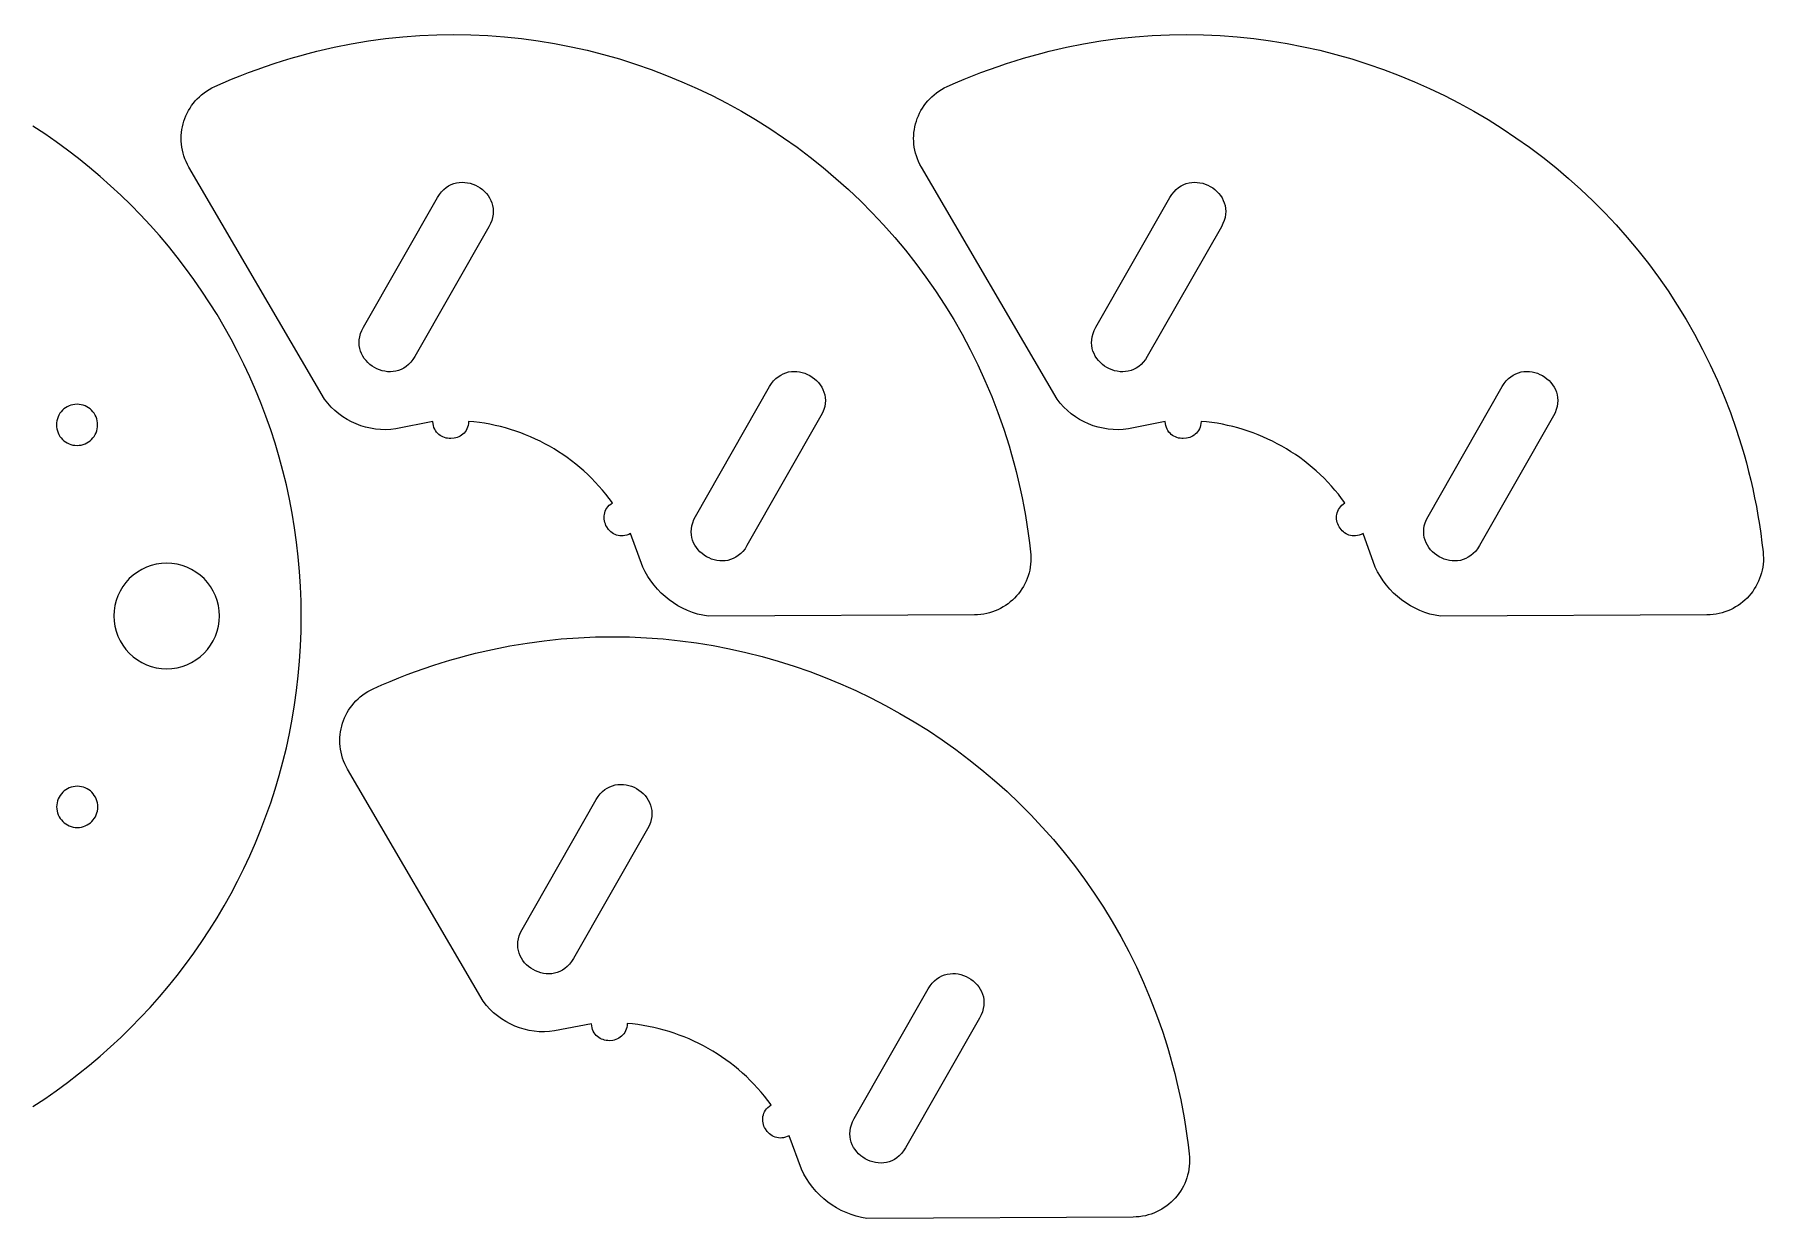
# Model space of a CAD drawing. Header units: millimetres. Extents: x -5 to 795, y -5 to 389.
# Drawn here: x 611.3 to 707.9, y 165.3 to 231.4 of the extents above; entities that cross this region are included whole.
import ezdxf

# ---------------------------------------------------------------- set-up
doc = ezdxf.new("R2010")
doc.units = ezdxf.units.MM
doc.header["$MEASUREMENT"] = 0
doc.layers.add('Cutting lines', color=5, linetype='Continuous', lineweight=0)

msp = doc.modelspace()

# ---------------------------------------------------------------- linework, layer by layer
at = {"layer": 'Cutting lines'}
for points in [[(627.538027, 211.039907), (619.965951, 224.000576), (619.881439, 224.154634), (619.806313, 224.311093), (619.740469, 224.469629), (619.683803, 224.629914), (619.636212, 224.791622), (619.597591, 224.954426), (619.567836, 225.118), (619.546843, 225.282018), (619.534507, 225.446153), (619.530726, 225.610079), (619.535395, 225.773469), (619.54841, 225.935997), (619.569666, 226.097336), (619.59906, 226.25716), (619.636488, 226.415142), (619.681845, 226.570956), (619.735027, 226.724276), (619.795932, 226.874775), (619.864453, 227.022126), (619.940488, 227.166004), (620.023932, 227.306082), (620.114682, 227.442032), (620.212632, 227.57353), (620.31768, 227.700248), (620.42972, 227.82186), (620.54865, 227.938039), (620.674365, 228.04846), (620.80676, 228.152795), (620.945732, 228.250718), (621.091177, 228.341903), (621.242991, 228.426023), (621.401069, 228.502752), (621.872094, 228.711555), (622.344154, 228.912247), (622.817183, 229.104867), (623.291113, 229.289452), (623.765875, 229.466042), (624.241402, 229.634675), (624.717626, 229.795391), (625.19448, 229.948228), (625.671895, 230.093224), (626.149803, 230.230418), (626.628138, 230.359849), (627.10683, 230.481556), (628.065017, 230.701951), (629.023822, 230.891913), (629.982702, 231.051751), (630.941115, 231.181776), (631.898519, 231.282296), (632.854369, 231.353621), (633.808125, 231.39606), (634.759242, 231.409924), (635.70718, 231.395522), (636.651394, 231.353163), (637.591343, 231.283157), (638.526484, 231.185813), (639.456273, 231.061442), (640.38017, 230.910352), (641.29763, 230.732853), (642.208112, 230.529256), (643.111073, 230.299868), (644.00597, 230.045), (644.89226, 229.764962), (645.769402, 229.460063), (646.636851, 229.130612), (647.494067, 228.77692), (648.340506, 228.399295), (649.175625, 227.998048), (649.998882, 227.573487), (650.809734, 227.125923), (651.607639, 226.655665), (652.392054, 226.163022), (653.162437, 225.648305), (653.918245, 225.111822), (654.658934, 224.553884), (655.383964, 223.974799), (656.09279, 223.374878), (656.784871, 222.754429), (657.459664, 222.113764), (658.116626, 221.45319), (658.755215, 220.773018), (659.374888, 220.073557), (659.975102, 219.355117), (660.555315, 218.618008), (661.114984, 217.862538), (661.653566, 217.089018), (662.17052, 216.297757), (662.665302, 215.489064), (663.137369, 214.66325), (663.58618, 213.820624), (664.011192, 212.961494), (664.411861, 212.086172), (664.787646, 211.194966), (665.138003, 210.288187), (665.46239, 209.366142), (665.614676, 208.899493), (665.760265, 208.429143), (665.899091, 207.955133), (666.031085, 207.477499), (666.15618, 206.996282), (666.274307, 206.511519), (666.385399, 206.02325), (666.489389, 205.531513), (666.586208, 205.036347), (666.675788, 204.537791), (666.758061, 204.035882), (666.832961, 203.530661), (666.900418, 203.022165), (666.960366, 202.510434), (666.975025, 202.335594), (666.980144, 202.162369), (666.975951, 201.991013), (666.962672, 201.821783), (666.940536, 201.654933), (666.909769, 201.490721), (666.870598, 201.3294), (666.823253, 201.171229), (666.767958, 201.016461), (666.704943, 200.865352), (666.634434, 200.718159), (666.556659, 200.575138), (666.471844, 200.436543), (666.380219, 200.30263), (666.282009, 200.173656), (666.177442, 200.049876), (666.066746, 199.931546), (665.950147, 199.818921), (665.827874, 199.712258), (665.700154, 199.611811), (665.567214, 199.517838), (665.429281, 199.430592), (665.286583, 199.350331), (665.139347, 199.277309), (664.9878, 199.211783), (664.832171, 199.154008), (664.672685, 199.104241), (664.509571, 199.062736), (664.343057, 199.029749), (664.173368, 199.005537), (664.000733, 198.990354), (663.82538, 198.984458), (648.949466, 198.907874), (648.652306, 198.963454), (648.361238, 199.036949), (648.076939, 199.127849), (647.800085, 199.235642), (647.531353, 199.359816), (647.27142, 199.499862), (647.020963, 199.655267), (646.780659, 199.825521), (646.551184, 200.010112), (646.333216, 200.208528), (646.12743, 200.42026), (645.934504, 200.644794), (645.755115, 200.881622), (645.58994, 201.13023), (645.439655, 201.390107), (645.304937, 201.660744), (644.62256, 203.528857), (644.517517, 203.479451), (644.413821, 203.442463), (644.311814, 203.417318), (644.211832, 203.403439), (644.114214, 203.400252), (644.0193, 203.407179), (643.927427, 203.423646), (643.838936, 203.449075), (643.754163, 203.482892), (643.673448, 203.524521), (643.597129, 203.573385), (643.525546, 203.628908), (643.459037, 203.690516), (643.39794, 203.757631), (643.293337, 203.906083), (643.250509, 203.986267), (643.214449, 204.069655), (643.185493, 204.155672), (643.163983, 204.243742), (643.150255, 204.333289), (643.144649, 204.423736), (643.147503, 204.514509), (643.159156, 204.605031), (643.179947, 204.694726), (643.210214, 204.783019), (643.250296, 204.869333), (643.300531, 204.953093), (643.361259, 205.033722), (643.432818, 205.110646), (643.515546, 205.183288), (643.609782, 205.251072), (643.430425, 205.493895), (643.245029, 205.731031), (643.053738, 205.962401), (642.856693, 206.187923), (642.654037, 206.407518), (642.445911, 206.621104), (642.232457, 206.828601), (642.013819, 207.029929), (641.790136, 207.225008), (641.561553, 207.413756), (641.32821, 207.596093), (641.09025, 207.771939), (640.847815, 207.941213), (640.601047, 208.103834), (640.350087, 208.259723), (640.095079, 208.408799), (639.836164, 208.55098), (639.573483, 208.686187), (639.30718, 208.81434), (639.037396, 208.935357), (638.764274, 209.049158), (638.487954, 209.155663), (638.20858, 209.25479), (637.926293, 209.346461), (637.641236, 209.430593), (637.35355, 209.507108), (637.063378, 209.575923), (636.770861, 209.636959), (636.476142, 209.690135), (636.179363, 209.73537), (635.880665, 209.772585), (635.580191, 209.801698), (635.570456, 209.686024), (635.550641, 209.577728), (635.521414, 209.476814), (635.483442, 209.383288), (635.437393, 209.297155), (635.383937, 209.21842), (635.323741, 209.14709), (635.257472, 209.083168), (635.185799, 209.026661), (635.10939, 208.977574), (635.028914, 208.935913), (634.945037, 208.901682), (634.858429, 208.874886), (634.769756, 208.855532), (634.588893, 208.83917), (634.498037, 208.842172), (634.40779, 208.852637), (634.31882, 208.870569), (634.231794, 208.895975), (634.14738, 208.92886), (634.066247, 208.969229), (633.989063, 209.017087), (633.916495, 209.07244), (633.849212, 209.135293), (633.787882, 209.205651), (633.733173, 209.28352), (633.685752, 209.368905), (633.646289, 209.461812), (633.61545, 209.562245), (633.593905, 209.670211), (633.582321, 209.785714), (631.524737, 209.380777), (631.237313, 209.348023), (630.950778, 209.335216), (630.666034, 209.341979), (630.383984, 209.367937), (630.105529, 209.412715), (629.831574, 209.475936), (629.56302, 209.557225), (629.30077, 209.656207), (629.045726, 209.772505), (628.798792, 209.905744), (628.56087, 210.055549), (628.332862, 210.221543), (628.115671, 210.403352), (627.9102, 210.600599), (627.717351, 210.81291)], [(668.436477, 211.039907), (660.864402, 224.000576), (660.779889, 224.154634), (660.704763, 224.311093), (660.638919, 224.469629), (660.582254, 224.629914), (660.534663, 224.791622), (660.496041, 224.954426), (660.466286, 225.118), (660.445293, 225.282018), (660.432958, 225.446153), (660.429177, 225.610079), (660.433846, 225.773469), (660.44686, 225.935997), (660.468117, 226.097336), (660.497511, 226.25716), (660.534938, 226.415142), (660.580295, 226.570956), (660.633478, 226.724276), (660.694382, 226.874775), (660.762904, 227.022126), (660.838939, 227.166004), (660.922383, 227.306082), (661.013132, 227.442032), (661.111083, 227.57353), (661.216131, 227.700248), (661.328171, 227.82186), (661.447101, 227.938039), (661.572815, 228.04846), (661.705211, 228.152795), (661.844183, 228.250718), (661.989628, 228.341903), (662.141442, 228.426023), (662.29952, 228.502752), (662.770545, 228.711555), (663.242605, 228.912247), (663.715634, 229.104867), (664.189563, 229.289452), (664.664326, 229.466042), (665.139853, 229.634675), (665.616077, 229.795391), (666.092931, 229.948228), (666.570346, 230.093224), (667.048254, 230.230418), (667.526588, 230.359849), (668.005281, 230.481556), (668.963468, 230.701951), (669.922273, 230.891913), (670.881153, 231.051751), (671.839566, 231.181776), (672.796969, 231.282296), (673.75282, 231.353621), (674.706575, 231.39606), (675.657693, 231.409924), (676.60563, 231.395522), (677.549845, 231.353163), (678.489794, 231.283157), (679.424934, 231.185813), (680.354724, 231.061442), (681.278621, 230.910352), (682.196081, 230.732853), (683.106563, 230.529256), (684.009524, 230.299868), (684.904421, 230.045), (685.790711, 229.764962), (686.667852, 229.460063), (687.535302, 229.130612), (688.392518, 228.77692), (689.238956, 228.399295), (690.074075, 227.998048), (690.897333, 227.573487), (691.708185, 227.125923), (692.50609, 226.655665), (693.290505, 226.163022), (694.060888, 225.648305), (694.816695, 225.111822), (695.557385, 224.553884), (696.282415, 223.974799), (696.991241, 223.374878), (697.683322, 222.754429), (698.358115, 222.113764), (699.015077, 221.45319), (699.653666, 220.773018), (700.273338, 220.073557), (700.873552, 219.355117), (701.453765, 218.618008), (702.013434, 217.862538), (702.552017, 217.089018), (703.06897, 216.297757), (703.563752, 215.489064), (704.03582, 214.66325), (704.484631, 213.820624), (704.909642, 212.961494), (705.310312, 212.086172), (705.686096, 211.194966), (706.036454, 210.288187), (706.360841, 209.366142), (706.513126, 208.899493), (706.658716, 208.429143), (706.797542, 207.955133), (706.929536, 207.477499), (707.05463, 206.996282), (707.172758, 206.511519), (707.28385, 206.02325), (707.38784, 205.531513), (707.484658, 205.036347), (707.574238, 204.537791), (707.656512, 204.035882), (707.731412, 203.530661), (707.798869, 203.022165), (707.858817, 202.510434), (707.873476, 202.335594), (707.878595, 202.162369), (707.874402, 201.991013), (707.861123, 201.821783), (707.838986, 201.654933), (707.808219, 201.490721), (707.769049, 201.3294), (707.721703, 201.171229), (707.666409, 201.016461), (707.603394, 200.865352), (707.532885, 200.718159), (707.455109, 200.575138), (707.370295, 200.436543), (707.278669, 200.30263), (707.180459, 200.173656), (707.075893, 200.049876), (706.965196, 199.931546), (706.848598, 199.818921), (706.726325, 199.712258), (706.598605, 199.611811), (706.465664, 199.517838), (706.327732, 199.430592), (706.185033, 199.350331), (706.037797, 199.277309), (705.886251, 199.211783), (705.730621, 199.154008), (705.571136, 199.104241), (705.408022, 199.062736), (705.241507, 199.029749), (705.071819, 199.005537), (704.899184, 198.990354), (704.72383, 198.984458), (689.847917, 198.907874), (689.550757, 198.963454), (689.259689, 199.036949), (688.97539, 199.127849), (688.698536, 199.235642), (688.429804, 199.359816), (688.169871, 199.499862), (687.919414, 199.655267), (687.67911, 199.825521), (687.449635, 200.010112), (687.231666, 200.208528), (687.025881, 200.42026), (686.832955, 200.644794), (686.653566, 200.881622), (686.488391, 201.13023), (686.338105, 201.390107), (686.203387, 201.660744), (685.521011, 203.528857), (685.415967, 203.479451), (685.312272, 203.442463), (685.210264, 203.417318), (685.110282, 203.403439), (685.012665, 203.400252), (684.917751, 203.407179), (684.825878, 203.423646), (684.737386, 203.449075), (684.652614, 203.482892), (684.571899, 203.524521), (684.49558, 203.573385), (684.423997, 203.628908), (684.357487, 203.690516), (684.29639, 203.757631), (684.191788, 203.906083), (684.14896, 203.986267), (684.112899, 204.069655), (684.083944, 204.155672), (684.062433, 204.243742), (684.048706, 204.333289), (684.043099, 204.423736), (684.045954, 204.514509), (684.057607, 204.605031), (684.078398, 204.694726), (684.108665, 204.783019), (684.148747, 204.869333), (684.198982, 204.953093), (684.25971, 205.033722), (684.331269, 205.110646), (684.413997, 205.183288), (684.508233, 205.251072), (684.328875, 205.493895), (684.14348, 205.731031), (683.952189, 205.962401), (683.755144, 206.187923), (683.552487, 206.407518), (683.344362, 206.621104), (683.130908, 206.828601), (682.912269, 207.029929), (682.688587, 207.225008), (682.460004, 207.413756), (682.226661, 207.596093), (681.988701, 207.771939), (681.746266, 207.941213), (681.499497, 208.103834), (681.248538, 208.259723), (680.99353, 208.408799), (680.734614, 208.55098), (680.471934, 208.686187), (680.205631, 208.81434), (679.935847, 208.935357), (679.662724, 209.049158), (679.386405, 209.155663), (679.107031, 209.25479), (678.824744, 209.346461), (678.539687, 209.430593), (678.252001, 209.507108), (677.961829, 209.575923), (677.669312, 209.636959), (677.374593, 209.690135), (677.077814, 209.73537), (676.779116, 209.772585), (676.478642, 209.801698), (676.468907, 209.686024), (676.449092, 209.577728), (676.419864, 209.476814), (676.381892, 209.383288), (676.335844, 209.297155), (676.282388, 209.21842), (676.222191, 209.14709), (676.155923, 209.083168), (676.08425, 209.026661), (676.007841, 208.977574), (675.927364, 208.935913), (675.843488, 208.901682), (675.756879, 208.874886), (675.668207, 208.855532), (675.487343, 208.83917), (675.396488, 208.842172), (675.306241, 208.852637), (675.21727, 208.870569), (675.130244, 208.895975), (675.045831, 208.92886), (674.964698, 208.969229), (674.887513, 209.017087), (674.814946, 209.07244), (674.747663, 209.135293), (674.686333, 209.205651), (674.631623, 209.28352), (674.584203, 209.368905), (674.54474, 209.461812), (674.513901, 209.562245), (674.492356, 209.670211), (674.480771, 209.785714), (672.423187, 209.380777), (672.135764, 209.348023), (671.849229, 209.335216), (671.564485, 209.341979), (671.282434, 209.367937), (671.00398, 209.412715), (670.730025, 209.475936), (670.461471, 209.557225), (670.19922, 209.656207), (669.944177, 209.772505), (669.697243, 209.905744), (669.45932, 210.055549), (669.231313, 210.221543), (669.014122, 210.403352), (668.80865, 210.600599), (668.615802, 210.81291)], [(629.710614, 215.059282), (633.844987, 222.30613), (633.952282, 222.475085), (634.06894, 222.623848), (634.193911, 222.75302), (634.326144, 222.863199), (634.464589, 222.954985), (634.608196, 223.028976), (634.755914, 223.085772), (634.906693, 223.125973), (635.059484, 223.150176), (635.213235, 223.158982), (635.366896, 223.152989), (635.519417, 223.132798), (635.669748, 223.099006), (635.816839, 223.052214), (635.959638, 222.99302), (636.097096, 222.922024), (636.228163, 222.839825), (636.351788, 222.747022), (636.466921, 222.644214), (636.572512, 222.532), (636.66751, 222.410981), (636.750865, 222.281754), (636.821527, 222.144919), (636.878446, 222.001075), (636.92057, 221.850822), (636.946851, 221.694758), (636.956237, 221.533484), (636.947678, 221.367597), (636.920125, 221.197698), (636.872526, 221.024385), (636.803831, 220.848258), (636.712991, 220.669915), (632.578618, 213.423067), (632.471323, 213.254112), (632.354665, 213.105348), (632.229694, 212.976177), (632.097461, 212.865997), (631.959016, 212.774212), (631.815409, 212.700221), (631.667691, 212.643425), (631.516912, 212.603224), (631.364121, 212.579021), (631.21037, 212.570215), (631.056709, 212.576207), (630.904188, 212.596399), (630.753857, 212.63019), (630.606766, 212.676983), (630.463967, 212.736177), (630.326509, 212.807173), (630.195442, 212.889372), (630.071817, 212.982175), (629.956684, 213.084983), (629.851093, 213.197196), (629.756095, 213.318216), (629.67274, 213.447443), (629.602078, 213.584278), (629.545159, 213.728122), (629.503035, 213.878375), (629.476754, 214.034438), (629.467368, 214.195713), (629.475927, 214.3616), (629.50348, 214.531499), (629.551079, 214.704812), (629.619774, 214.880939)], [(670.609065, 215.059282), (674.743438, 222.30613), (674.850733, 222.475085), (674.967391, 222.623848), (675.092362, 222.75302), (675.224595, 222.863199), (675.36304, 222.954985), (675.506646, 223.028976), (675.654365, 223.085772), (675.805144, 223.125973), (675.957934, 223.150176), (676.111685, 223.158982), (676.265347, 223.152989), (676.417868, 223.132798), (676.568199, 223.099006), (676.715289, 223.052214), (676.858089, 222.99302), (676.995547, 222.922024), (677.126614, 222.839825), (677.250239, 222.747022), (677.365372, 222.644214), (677.470963, 222.532), (677.565961, 222.410981), (677.649316, 222.281754), (677.719978, 222.144919), (677.776897, 222.001075), (677.819021, 221.850822), (677.845302, 221.694758), (677.854688, 221.533484), (677.846129, 221.367597), (677.818575, 221.197698), (677.770977, 221.024385), (677.702282, 220.848258), (677.611442, 220.669915), (673.477068, 213.423067), (673.369773, 213.254112), (673.253115, 213.105348), (673.128145, 212.976177), (672.995912, 212.865997), (672.857467, 212.774212), (672.71386, 212.700221), (672.566142, 212.643425), (672.415362, 212.603224), (672.262572, 212.579021), (672.108821, 212.570215), (671.95516, 212.576207), (671.802639, 212.596399), (671.652308, 212.63019), (671.505217, 212.676983), (671.362418, 212.736177), (671.224959, 212.807173), (671.093892, 212.889372), (670.970267, 212.982175), (670.855134, 213.084983), (670.749544, 213.197196), (670.654545, 213.318216), (670.57119, 213.447443), (670.500528, 213.584278), (670.44361, 213.728122), (670.401485, 213.878375), (670.375205, 214.034438), (670.365819, 214.195713), (670.374377, 214.3616), (670.401931, 214.531499), (670.44953, 214.704812), (670.518224, 214.880939)], [(648.253465, 204.491957), (652.387839, 211.738805), (652.495134, 211.90776), (652.611791, 212.056524), (652.736762, 212.185696), (652.868995, 212.295875), (653.00744, 212.387661), (653.151047, 212.461652), (653.298765, 212.518448), (653.449544, 212.558648), (653.602335, 212.582852), (653.756086, 212.591658), (653.909747, 212.585665), (654.062268, 212.565474), (654.212599, 212.531682), (654.35969, 212.48489), (654.502489, 212.425696), (654.639947, 212.3547), (654.771014, 212.272501), (654.89464, 212.179697), (655.009773, 212.07689), (655.115363, 211.964676), (655.210361, 211.843656), (655.293717, 211.714429), (655.364378, 211.577594), (655.421297, 211.433751), (655.463421, 211.283498), (655.489702, 211.127434), (655.499088, 210.966159), (655.490529, 210.800273), (655.462976, 210.630373), (655.415377, 210.457061), (655.346682, 210.280933), (655.255842, 210.102591), (651.121469, 202.855743), (651.014174, 202.686788), (650.897516, 202.538024), (650.772545, 202.408852), (650.640312, 202.298673), (650.501867, 202.206888), (650.35826, 202.132896), (650.210542, 202.0761), (650.059763, 202.0359), (649.906972, 202.011697), (649.753221, 202.002891), (649.59956, 202.008883), (649.447039, 202.029075), (649.296708, 202.062866), (649.149618, 202.109658), (649.006818, 202.168852), (648.86936, 202.239848), (648.738293, 202.322048), (648.614668, 202.414851), (648.499535, 202.517659), (648.393944, 202.629872), (648.298946, 202.750892), (648.215591, 202.880119), (648.144929, 203.016954), (648.08801, 203.160797), (648.045886, 203.311051), (648.019605, 203.467114), (648.010219, 203.628389), (648.018778, 203.794275), (648.046331, 203.964175), (648.09393, 204.137488), (648.162625, 204.313615)], [(689.151916, 204.491957), (693.286289, 211.738805), (693.393584, 211.90776), (693.510242, 212.056524), (693.635213, 212.185696), (693.767446, 212.295875), (693.905891, 212.387661), (694.049497, 212.461652), (694.197216, 212.518448), (694.347995, 212.558648), (694.500786, 212.582852), (694.654536, 212.591658), (694.808198, 212.585665), (694.960719, 212.565474), (695.11105, 212.531682), (695.25814, 212.48489), (695.40094, 212.425696), (695.538398, 212.3547), (695.669465, 212.272501), (695.79309, 212.179697), (695.908223, 212.07689), (696.013814, 211.964676), (696.108812, 211.843656), (696.192167, 211.714429), (696.262829, 211.577594), (696.319748, 211.433751), (696.361872, 211.283498), (696.388153, 211.127434), (696.397539, 210.966159), (696.38898, 210.800273), (696.361427, 210.630373), (696.313828, 210.457061), (696.245133, 210.280933), (696.154293, 210.102591), (692.019919, 202.855743), (691.912624, 202.686788), (691.795966, 202.538024), (691.670996, 202.408852), (691.538763, 202.298673), (691.400318, 202.206888), (691.256711, 202.132896), (691.108993, 202.0761), (690.958213, 202.0359), (690.805423, 202.011697), (690.651672, 202.002891), (690.498011, 202.008883), (690.34549, 202.029075), (690.195159, 202.062866), (690.048068, 202.109658), (689.905269, 202.168852), (689.76781, 202.239848), (689.636744, 202.322048), (689.513118, 202.414851), (689.397985, 202.517659), (689.292395, 202.629872), (689.197397, 202.750892), (689.114041, 202.880119), (689.043379, 203.016954), (688.986461, 203.160797), (688.944336, 203.311051), (688.918056, 203.467114), (688.90867, 203.628389), (688.917229, 203.794275), (688.944782, 203.964175), (688.992381, 204.137488), (689.061076, 204.313615)], [(613.716634, 210.755724), (613.599053, 210.749787), (613.484869, 210.73236), (613.374659, 210.704023), (613.269002, 210.665352), (613.168476, 210.616925), (613.073658, 210.559322), (612.985127, 210.49312), (612.903461, 210.418897), (612.829238, 210.337231), (612.763036, 210.2487), (612.705433, 210.153883), (612.657007, 210.053356), (612.618336, 209.947699), (612.589998, 209.837489), (612.572571, 209.723305), (612.566634, 209.605724), (612.572571, 209.488143), (612.589998, 209.373959), (612.618336, 209.263749), (612.657007, 209.158092), (612.705433, 209.057566), (612.763036, 208.962748), (612.829238, 208.874217), (612.903461, 208.792551), (612.985127, 208.718328), (613.073658, 208.652126), (613.168476, 208.594523), (613.269002, 208.546097), (613.374659, 208.507426), (613.484869, 208.479088), (613.599053, 208.461662), (613.716634, 208.455724), (613.834215, 208.461662), (613.948399, 208.479088), (614.058609, 208.507426), (614.164266, 208.546097), (614.264792, 208.594523), (614.35961, 208.652126), (614.448141, 208.718328), (614.529807, 208.792551), (614.60403, 208.874217), (614.670232, 208.962748), (614.727835, 209.057566), (614.776261, 209.158092), (614.814932, 209.263749), (614.84327, 209.373959), (614.860697, 209.488143), (614.866634, 209.605724), (614.860697, 209.723305), (614.84327, 209.837489), (614.814932, 209.947699), (614.776261, 210.053356), (614.727835, 210.153883), (614.670232, 210.2487), (614.60403, 210.337231), (614.529807, 210.418897), (614.448141, 210.49312), (614.35961, 210.559322), (614.264792, 210.616925), (614.164266, 210.665352), (614.058609, 210.704023), (613.948399, 210.73236), (613.834215, 210.749787)], [(636.395638, 177.401183), (628.823563, 190.361851), (628.73905, 190.515909), (628.663924, 190.672369), (628.59808, 190.830904), (628.541414, 190.991189), (628.493823, 191.152897), (628.455202, 191.315701), (628.425447, 191.479276), (628.404454, 191.643294), (628.392119, 191.807429), (628.388338, 191.971354), (628.393006, 192.134744), (628.406021, 192.297272), (628.427277, 192.458611), (628.456671, 192.618435), (628.494099, 192.776417), (628.539456, 192.932231), (628.592639, 193.085551), (628.653543, 193.23605), (628.722064, 193.383402), (628.798099, 193.527279), (628.881544, 193.667357), (628.972293, 193.803308), (629.070243, 193.934805), (629.175291, 194.061523), (629.287332, 194.183135), (629.406261, 194.299314), (629.531976, 194.409735), (629.664372, 194.51407), (629.803344, 194.611993), (629.948789, 194.703178), (630.100602, 194.787298), (630.258681, 194.864027), (630.729705, 195.072831), (631.201766, 195.273523), (631.674795, 195.466142), (632.148724, 195.650727), (632.623486, 195.827317), (633.099013, 195.995951), (633.575238, 196.156666), (634.052091, 196.309503), (634.529506, 196.454499), (635.007415, 196.591693), (635.485749, 196.721124), (635.964441, 196.842831), (636.922628, 197.063226), (637.881433, 197.253188), (638.840314, 197.413027), (639.798727, 197.543051), (640.75613, 197.643571), (641.71198, 197.714896), (642.665736, 197.757336), (643.616854, 197.7712), (644.564791, 197.756797), (645.509005, 197.714438), (646.448954, 197.644432), (647.384095, 197.547089), (648.313885, 197.422717), (649.237781, 197.271627), (650.155242, 197.094129), (651.065724, 196.890531), (651.968684, 196.661143), (652.863581, 196.406276), (653.749872, 196.126237), (654.627013, 195.821338), (655.494463, 195.491888), (656.351678, 195.138195), (657.198117, 194.76057), (658.033236, 194.359323), (658.856493, 193.934762), (659.667346, 193.487198), (660.465251, 193.01694), (661.249666, 192.524298), (662.020048, 192.00958), (662.775856, 191.473097), (663.516546, 190.915159), (664.241575, 190.336074), (664.950402, 189.736153), (665.642483, 189.115705), (666.317276, 188.475039), (666.974238, 187.814465), (667.612826, 187.134293), (668.232499, 186.434833), (668.832713, 185.716393), (669.412926, 184.979283), (669.972595, 184.223813), (670.511177, 183.450293), (671.028131, 182.659032), (671.522913, 181.85034), (671.994981, 181.024525), (672.443792, 180.181899), (672.868803, 179.32277), (673.269472, 178.447447), (673.645257, 177.556242), (673.995614, 176.649462), (674.320002, 175.727418), (674.472287, 175.260768), (674.617877, 174.790419), (674.756702, 174.316408), (674.888696, 173.838775), (675.013791, 173.357557), (675.131918, 172.872795), (675.243011, 172.384525), (675.347, 171.892788), (675.443819, 171.397622), (675.533399, 170.899066), (675.615673, 170.397158), (675.690572, 169.891936), (675.75803, 169.38344), (675.817977, 168.871709), (675.832637, 168.69687), (675.837756, 168.523644), (675.833562, 168.352289), (675.820284, 168.183058), (675.798147, 168.016209), (675.76738, 167.851996), (675.72821, 167.690676), (675.680864, 167.532504), (675.625569, 167.377736), (675.562554, 167.226628), (675.492045, 167.079435), (675.41427, 166.936413), (675.329456, 166.797818), (675.23783, 166.663906), (675.13962, 166.534932), (675.035053, 166.411152), (674.924357, 166.292822), (674.807759, 166.180197), (674.685486, 166.073533), (674.557765, 165.973087), (674.424825, 165.879113), (674.286892, 165.791867), (674.144194, 165.711606), (673.996958, 165.638584), (673.845411, 165.573058), (673.689782, 165.515284), (673.530296, 165.465516), (673.367183, 165.424011), (673.200668, 165.391024), (673.030979, 165.366812), (672.858345, 165.35163), (672.682991, 165.345733), (657.807078, 165.26915), (657.509918, 165.324729), (657.21885, 165.398224), (656.93455, 165.489124), (656.657696, 165.596917), (656.388964, 165.721092), (656.129032, 165.861137), (655.878575, 166.016543), (655.63827, 166.186796), (655.408795, 166.371387), (655.190827, 166.569804), (654.985041, 166.781535), (654.792116, 167.00607), (654.612727, 167.242897), (654.447551, 167.491505), (654.297266, 167.751383), (654.162548, 168.022019), (653.480172, 169.890132), (653.375128, 169.840726), (653.271433, 169.803738), (653.169425, 169.778593), (653.069443, 169.764715), (652.971825, 169.761527), (652.876911, 169.768454), (652.785039, 169.784921), (652.696547, 169.81035), (652.611774, 169.844167), (652.531059, 169.885796), (652.454741, 169.93466), (652.383157, 169.990184), (652.316648, 170.051791), (652.255551, 170.118907), (652.150949, 170.267358), (652.108121, 170.347542), (652.07206, 170.430931), (652.043105, 170.516948), (652.021594, 170.605017), (652.007866, 170.694564), (652.00226, 170.785012), (652.005114, 170.875784), (652.016767, 170.966306), (652.037558, 171.056001), (652.067825, 171.144294), (652.107907, 171.230608), (652.158143, 171.314368), (652.21887, 171.394998), (652.290429, 171.471921), (652.373157, 171.544563), (652.467394, 171.612347), (652.288036, 171.85517), (652.10264, 172.092306), (651.911349, 172.323676), (651.714304, 172.549198), (651.511648, 172.768793), (651.303522, 172.982379), (651.090069, 173.189877), (650.87143, 173.391205), (650.647748, 173.586283), (650.419164, 173.775031), (650.185821, 173.957368), (649.947861, 174.133214), (649.705426, 174.302488), (649.458658, 174.46511), (649.207699, 174.620998), (648.95269, 174.770074), (648.693775, 174.912255), (648.431095, 175.047463), (648.164791, 175.175615), (647.895008, 175.296632), (647.621885, 175.410433), (647.345565, 175.516938), (647.066191, 175.616066), (646.783905, 175.707736), (646.498847, 175.791869), (646.211161, 175.868383), (645.920989, 175.937198), (645.628473, 175.998234), (645.333753, 176.05141), (645.036974, 176.096645), (644.738276, 176.13386), (644.437803, 176.162973), (644.428068, 176.0473), (644.408252, 175.939003), (644.379025, 175.838089), (644.341053, 175.744563), (644.295005, 175.65843), (644.241548, 175.579695), (644.181352, 175.508365), (644.115083, 175.444443), (644.04341, 175.387937), (643.967002, 175.33885), (643.886525, 175.297188), (643.802648, 175.262957), (643.71604, 175.236162), (643.627368, 175.216808), (643.446504, 175.200445), (643.355649, 175.203447), (643.265402, 175.213912), (643.176431, 175.231845), (643.089405, 175.257251), (643.004991, 175.290135), (642.923858, 175.330504), (642.846674, 175.378362), (642.774106, 175.433715), (642.706824, 175.496568), (642.645493, 175.566926), (642.590784, 175.644795), (642.543364, 175.730181), (642.5039, 175.823087), (642.473062, 175.923521), (642.451516, 176.031486), (642.439932, 176.146989), (640.382348, 175.742052), (640.094925, 175.709298), (639.80839, 175.696491), (639.523645, 175.703255), (639.241595, 175.729213), (638.963141, 175.77399), (638.689185, 175.837211), (638.420631, 175.9185), (638.158381, 176.017482), (637.903338, 176.13378), (637.656403, 176.267019), (637.418481, 176.416824), (637.190473, 176.582819), (636.973282, 176.764627), (636.767811, 176.961875), (636.574962, 177.174185)], [(613.726615, 189.413148), (613.609034, 189.40721), (613.49485, 189.389784), (613.38464, 189.361446), (613.278983, 189.322775), (613.178457, 189.274349), (613.083639, 189.216746), (612.995108, 189.150544), (612.913442, 189.076321), (612.839219, 188.994655), (612.773017, 188.906124), (612.715414, 188.811306), (612.666988, 188.71078), (612.628317, 188.605123), (612.599979, 188.494913), (612.582552, 188.380729), (612.576615, 188.263148), (612.582552, 188.145567), (612.599979, 188.031383), (612.628317, 187.921173), (612.666988, 187.815516), (612.715414, 187.714989), (612.773017, 187.620172), (612.839219, 187.531641), (612.913442, 187.449975), (612.995108, 187.375752), (613.083639, 187.30955), (613.178457, 187.251947), (613.278983, 187.20352), (613.38464, 187.164849), (613.49485, 187.136512), (613.609034, 187.119085), (613.726615, 187.113148), (613.844196, 187.119085), (613.95838, 187.136512), (614.06859, 187.164849), (614.174247, 187.20352), (614.274773, 187.251947), (614.369591, 187.30955), (614.458122, 187.375752), (614.539788, 187.449975), (614.614011, 187.531641), (614.680213, 187.620172), (614.737816, 187.714989), (614.786242, 187.815516), (614.824913, 187.921173), (614.853251, 188.031383), (614.870678, 188.145567), (614.876615, 188.263148), (614.870678, 188.380729), (614.853251, 188.494913), (614.824913, 188.605123), (614.786242, 188.71078), (614.737816, 188.811306), (614.680213, 188.906124), (614.614011, 188.994655), (614.539788, 189.076321), (614.458122, 189.150544), (614.369591, 189.216746), (614.274773, 189.274349), (614.174247, 189.322775), (614.06859, 189.361446), (613.95838, 189.389784), (613.844196, 189.40721)], [(638.568225, 181.420557), (642.702599, 188.667405), (642.809894, 188.83636), (642.926552, 188.985124), (643.051522, 189.114296), (643.183755, 189.224475), (643.3222, 189.31626), (643.465807, 189.390252), (643.613525, 189.447048), (643.764305, 189.487248), (643.917095, 189.511451), (644.070846, 189.520257), (644.224507, 189.514265), (644.377028, 189.494073), (644.527359, 189.460282), (644.67445, 189.413489), (644.817249, 189.354296), (644.954708, 189.2833), (645.085775, 189.2011), (645.2094, 189.108297), (645.324533, 189.005489), (645.430124, 188.893276), (645.525122, 188.772256), (645.608477, 188.643029), (645.679139, 188.506194), (645.736057, 188.36235), (645.778182, 188.212097), (645.804462, 188.056034), (645.813848, 187.894759), (645.80529, 187.728872), (645.777736, 187.558973), (645.730137, 187.38566), (645.661443, 187.209533), (645.570602, 187.031191), (641.436229, 179.784342), (641.328934, 179.615388), (641.212276, 179.466624), (641.087305, 179.337452), (640.955072, 179.227273), (640.816627, 179.135487), (640.673021, 179.061496), (640.525302, 179.0047), (640.374523, 178.9645), (640.221733, 178.940296), (640.067982, 178.93149), (639.91432, 178.937483), (639.761799, 178.957674), (639.611468, 178.991466), (639.464378, 179.038258), (639.321578, 179.097452), (639.18412, 179.168448), (639.053053, 179.250647), (638.929428, 179.34345), (638.814295, 179.446258), (638.708704, 179.558472), (638.613706, 179.679492), (638.530351, 179.808719), (638.459689, 179.945553), (638.402771, 180.089397), (638.360646, 180.23965), (638.334365, 180.395714), (638.324979, 180.556988), (638.333538, 180.722875), (638.361092, 180.892774), (638.408691, 181.066087), (638.477385, 181.242214)], [(657.111076, 170.853233), (661.24545, 178.100081), (661.352745, 178.269036), (661.469403, 178.417799), (661.594373, 178.546971), (661.726606, 178.65715), (661.865051, 178.748936), (662.008658, 178.822927), (662.156376, 178.879723), (662.307156, 178.919923), (662.459946, 178.944127), (662.613697, 178.952933), (662.767358, 178.94694), (662.91988, 178.926749), (663.070211, 178.892957), (663.217301, 178.846165), (663.3601, 178.786971), (663.497559, 178.715975), (663.628626, 178.633776), (663.752251, 178.540973), (663.867384, 178.438165), (663.972975, 178.325951), (664.067973, 178.204932), (664.151328, 178.075705), (664.22199, 177.93887), (664.278908, 177.795026), (664.321033, 177.644773), (664.347313, 177.488709), (664.356699, 177.327435), (664.348141, 177.161548), (664.320587, 176.991649), (664.272988, 176.818336), (664.204294, 176.642209), (664.113453, 176.463866), (659.97908, 169.217018), (659.871785, 169.048063), (659.755127, 168.899299), (659.630156, 168.770128), (659.497924, 168.659948), (659.359479, 168.568163), (659.215872, 168.494172), (659.068153, 168.437375), (658.917374, 168.397175), (658.764584, 168.372972), (658.610833, 168.364166), (658.457171, 168.370158), (658.30465, 168.39035), (658.154319, 168.424141), (658.007229, 168.470934), (657.864429, 168.530127), (657.726971, 168.601124), (657.595904, 168.683323), (657.472279, 168.776126), (657.357146, 168.878934), (657.251555, 168.991147), (657.156557, 169.112167), (657.073202, 169.241394), (657.00254, 169.378229), (656.945622, 169.522073), (656.903497, 169.672326), (656.877217, 169.828389), (656.86783, 169.989664), (656.876389, 170.155551), (656.903943, 170.32545), (656.951542, 170.498763), (657.020236, 170.67489)]]:
    msp.add_lwpolyline(points, close=True, dxfattribs=at)
msp.add_lwpolyline([(611.254639, 171.530014), (611.908528, 171.960414), (612.551313, 172.406002), (613.182737, 172.866523), (613.802547, 173.341722), (614.410487, 173.831344), (615.006301, 174.335134), (615.589735, 174.852835), (616.160533, 175.384194), (616.71844, 175.928954), (617.2632, 176.486861), (617.794558, 177.057658), (618.31226, 177.641092), (618.816049, 178.236906), (619.305671, 178.844846), (619.78087, 179.464656), (620.241391, 180.096081), (620.68698, 180.738865), (621.117379, 181.392754), (621.532335, 182.057492), (621.931592, 182.732824), (622.314895, 183.418494), (622.681988, 184.114248), (623.032616, 184.81983), (623.366525, 185.534985), (623.683458, 186.259458), (623.983161, 186.992992), (624.265378, 187.735334), (624.529854, 188.486228), (624.776333, 189.245418), (625.004562, 190.01265), (625.214283, 190.787668), (625.405242, 191.570217), (625.577185, 192.360041), (625.729854, 193.156885), (625.862996, 193.960495), (625.976355, 194.770614), (626.069675, 195.586988), (626.142702, 196.409361), (626.19518, 197.237479), (626.226854, 198.071085), (626.237469, 198.909924), (626.226854, 199.748764), (626.19518, 200.58237), (626.142702, 201.410487), (626.069675, 202.232861), (625.976355, 203.049234), (625.862996, 203.859354), (625.729854, 204.662963), (625.577185, 205.459808), (625.405242, 206.249632), (625.214283, 207.032181), (625.004562, 207.807198), (624.776333, 208.57443), (624.529854, 209.33362), (624.265378, 210.084514), (623.983161, 210.826856), (623.683458, 211.560391), (623.366525, 212.284863), (623.032616, 213.000018), (622.681988, 213.7056), (622.314895, 214.401354), (621.931592, 215.087025), (621.532335, 215.762357), (621.117379, 216.427095), (620.68698, 217.080983), (620.241391, 217.723768), (619.78087, 218.355193), (619.305671, 218.975003), (618.816049, 219.582942), (618.31226, 220.178757), (617.794558, 220.76219), (617.2632, 221.332988), (616.71844, 221.890895), (616.160533, 222.435655), (615.589735, 222.967013), (615.006301, 223.484715), (614.410487, 223.988504), (613.802547, 224.478126), (613.182737, 224.953325), (612.551313, 225.413847), (611.908528, 225.859435), (611.254639, 226.289834)], dxfattribs=at)
msp.add_lwpolyline([(618.71933, 201.879032, 0.414214), (615.76933, 198.929032, 0.414214), (618.71933, 195.979032, 0.414214), (621.66933, 198.929032, 0.414214)], format="xyb", close=True, dxfattribs=at)

doc.saveas('drawing.dxf')
